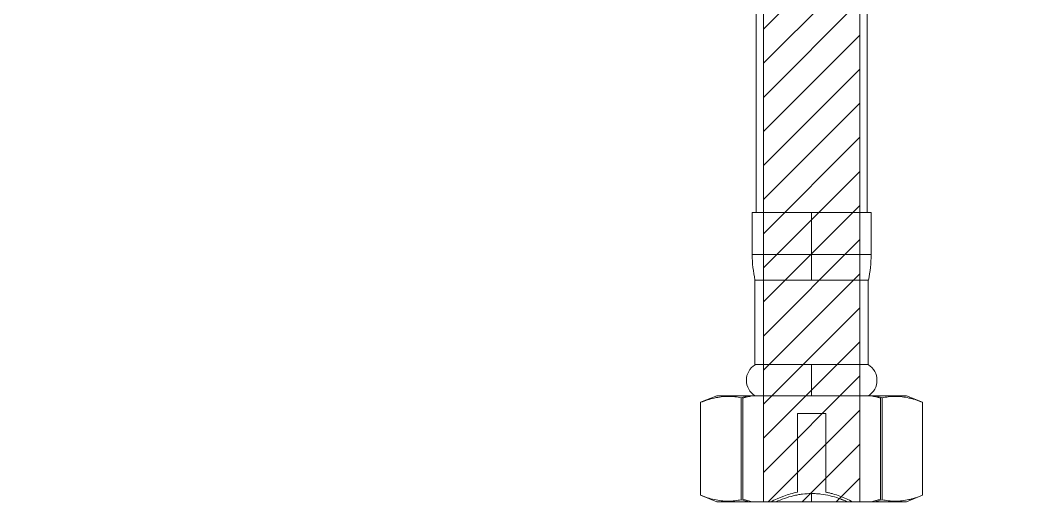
# Model space of a CAD drawing. Extents: x 13676 to 14719, y -16741 to -16132.
# Drawn here: x 13741.4 to 13846.1, y -16661.7 to -16611.8 of the extents above; entities that cross this region are included whole.
import ezdxf

# ---------------------------------------------------------------- set-up
doc = ezdxf.new("R2010")
doc.units = 0
doc.header["$MEASUREMENT"] = 0
doc.layers.get('0').update_dxf_attribs({"color": 3, "linetype": 'CONTINUOUS'})
doc.layers.add('5', color=2, linetype='CONTINUOUS', lineweight=9)

msp = doc.modelspace()

# ---------------------------------------------------------------- hatches: boundary and pattern name
at = {"layer": '5'}
h = msp.add_hatch(dxfattribs=at)
h.set_pattern_fill('ANSI31', color=10, scale=20)
h.set_pattern_definition([(45, (2654.681, -18.976), (-1.76776695, 1.76776695), [])])
edge = h.paths.add_edge_path()
edge.add_line((13805.92, -16408.14), (13757.92, -16408.14))
edge.add_line((13757.92, -16408.14), (13757.92, -16411.34))
edge.add_line((13757.92, -16411.34), (13758.92, -16411.34))
edge.add_arc((13758.92, -16413.34), 2, 10.6376, 90, ccw=False)
edge.add_line((13760.89, -16412.97), (13762.42, -16421.14))
edge.add_line((13762.42, -16421.14), (13761.42, -16421.14))
edge.add_line((13761.42, -16421.14), (13741.42, -16421.14))
edge.add_line((13741.42, -16421.14), (13741.42, -16426.34))
edge.add_line((13741.42, -16426.34), (13742.43, -16426.34))
edge.add_line((13742.43, -16426.34), (13745.85, -16426.34))
edge.add_line((13745.85, -16426.34), (13746.68, -16426.34))
edge.add_line((13746.68, -16426.34), (13748.18, -16426.34))
edge.add_line((13748.18, -16426.34), (13748.18, -16431.34))
edge.add_line((13748.18, -16431.34), (13746.68, -16431.34))
edge.add_line((13746.68, -16431.34), (13746.68, -16433.34))
edge.add_line((13746.68, -16433.34), (13746.18, -16433.34))
edge.add_line((13746.18, -16433.34), (13744.98, -16433.34))
edge.add_line((13744.98, -16433.34), (13744.98, -16443.34))
edge.add_line((13744.98, -16443.34), (13759.02, -16443.34))
edge.add_line((13759.02, -16443.34), (13759.02, -16433.34))
edge.add_line((13759.02, -16433.34), (13758.23, -16433.34))
edge.add_line((13758.23, -16433.34), (13757.67, -16433.34))
edge.add_line((13757.67, -16433.34), (13757.17, -16433.34))
edge.add_line((13757.17, -16433.34), (13757.17, -16431.34))
edge.add_line((13757.17, -16431.34), (13755.67, -16431.34))
edge.add_line((13755.67, -16431.34), (13755.67, -16426.34))
edge.add_line((13755.67, -16426.34), (13757.17, -16426.34))
edge.add_line((13757.17, -16426.34), (13757.92, -16426.34))
edge.add_line((13757.92, -16426.34), (13761.42, -16426.34))
edge.add_line((13761.42, -16426.34), (13762.42, -16426.34))
edge.add_arc((13762.42, -16428.34), 2, 0, 90, ccw=False)
edge.add_line((13764.42, -16428.34), (13764.42, -16431.04))
edge.add_spline(control_points=[(13764.42, -16431.04), (13765.42, -16430.96), (13766.92, -16430.85), (13768.41, -16430.76), (13769.41, -16430.71), (13769.91, -16430.69), (13771.41, -16430.63), (13772.41, -16430.59), (13774.41, -16430.55), (13775.41, -16430.54), (13776.41, -16430.54)], knot_values=[0, 0, 0, 0, 0.25, 0.375, 0.375, 0.5, 0.5, 0.75, 0.75, 1, 1, 1, 1], degree=3, periodic=0)
edge.add_spline(control_points=[(13791.92, -16430.54), (13786.75, -16430.54), (13781.58, -16430.54), (13776.41, -16430.54)], knot_values=[0, 0, 0, 0, 1, 1, 1, 1], degree=3, periodic=0)
edge.add_spline(control_points=[(13807.73, -16442.34), (13807.73, -16442.12), (13807.71, -16441.67), (13807.65, -16441.22), (13807.57, -16440.78), (13807.52, -16440.56), (13807.44, -16440.23), (13807.39, -16440.07), (13807.34, -16439.91), (13807.3, -16439.8), (13807.28, -16439.75), (13807.19, -16439.48), (13807.11, -16439.27), (13806.92, -16438.86), (13806.83, -16438.66), (13806.61, -16438.26), (13806.5, -16438.06), (13806.32, -16437.78), (13806.26, -16437.68), (13806.14, -16437.5), (13806.07, -16437.4), (13805.74, -16436.94), (13805.46, -16436.59), (13804.85, -16435.93), (13804.54, -16435.61), (13803.87, -16435.01), (13803.53, -16434.73), (13803.12, -16434.42), (13803.08, -16434.39), (13802.99, -16434.32), (13802.94, -16434.29), (13802.8, -16434.19), (13802.53, -16433.99), (13802.25, -16433.81), (13801.68, -16433.44), (13801.3, -16433.22), (13800.51, -16432.79), (13800.12, -16432.59), (13799.31, -16432.21), (13798.9, -16432.04), (13798.06, -16431.71), (13797.64, -16431.56), (13797.1, -16431.39), (13797, -16431.36), (13796.78, -16431.29), (13796.46, -16431.2), (13796.13, -16431.11), (13795.48, -16430.95), (13795.04, -16430.86), (13794.16, -16430.71), (13793.72, -16430.65), (13793.05, -16430.59), (13792.82, -16430.57), (13792.38, -16430.55), (13792.15, -16430.54), (13791.92, -16430.54)], knot_values=[0, 0, 0, 0, 0.03125, 0.0625, 0.0625, 0.09375, 0.09375, 0.109375, 0.117188, 0.117188, 0.125, 0.125, 0.15625, 0.15625, 0.1875, 0.1875, 0.21875, 0.21875, 0.234375, 0.234375, 0.25, 0.25, 0.3125, 0.3125, 0.375, 0.375, 0.4375, 0.4375, 0.445313, 0.445313, 0.453125, 0.453125, 0.46875, 0.5, 0.5, 0.5625, 0.5625, 0.625, 0.625, 0.6875, 0.6875, 0.75, 0.75, 0.765625, 0.765625, 0.78125, 0.8125, 0.8125, 0.875, 0.875, 0.9375, 0.9375, 0.96875, 0.96875, 1, 1, 1, 1], degree=3, periodic=0)
edge.add_line((13807.73, -16442.34), (13807.73, -16446.34))
edge.add_line((13807.73, -16446.34), (13809.33, -16446.34))
edge.add_line((13809.33, -16446.34), (13809.33, -16446.84))
edge.add_spline(control_points=[(13809.33, -16446.84), (13809.49, -16447.01), (13809.66, -16447.18), (13809.83, -16447.34)], knot_values=[0, 0, 0, 0, 1, 1, 1, 1], degree=3, periodic=0)
edge.add_line((13809.83, -16447.34), (13809.83, -16452.34))
edge.add_line((13809.83, -16452.34), (13818.42, -16452.34))
edge.add_line((13818.42, -16452.34), (13818.42, -16661.73))
edge.add_line((13818.42, -16661.73), (13828.42, -16661.73))
edge.add_line((13828.42, -16661.73), (13828.42, -16452.34))
edge.add_line((13828.42, -16452.34), (13844.02, -16452.34))
edge.add_line((13844.02, -16452.34), (13844.02, -16447.34))
edge.add_spline(control_points=[(13844.02, -16447.34), (13844.19, -16447.18), (13844.36, -16447.01), (13844.52, -16446.84)], knot_values=[0, 0, 0, 0, 1, 1, 1, 1], degree=3, periodic=0)
edge.add_line((13844.52, -16446.84), (13844.52, -16446.34))
edge.add_line((13844.52, -16446.34), (13846.12, -16446.34))
edge.add_line((13846.12, -16446.34), (13846.12, -16423.34))
edge.add_line((13846.12, -16423.34), (13805.92, -16423.34))
edge.add_line((13805.92, -16423.34), (13805.92, -16408.14))

# ---------------------------------------------------------------- linework, layer by layer
at = {"linetype": 'Continuous', "lineweight": 18}
for p, q in [((13829.17, -16619.49), (13829.17, -16476.55)), ((13817.67, -16535.5), (13817.67, -16619.49)), ((13817.67, -16619.49), (13817.67, -16631.73)), ((13829.17, -16631.73), (13829.17, -16619.49)), ((13817.27, -16631.73), (13817.27, -16636.09)), ((13823.42, -16631.73), (13817.27, -16631.73)), ((13823.42, -16631.73), (13829.57, -16631.73)), ((13829.57, -16636.09), (13829.57, -16631.73)), ((13823.42, -16638.73), (13817.55, -16638.73)), ((13817.55, -16638.73), (13817.55, -16647.5)), ((13823.42, -16638.73), (13829.29, -16638.73)), ((13829.29, -16647.5), (13829.29, -16638.73)), ((13823.42, -16647.5), (13817.55, -16647.5)), ((13823.42, -16647.5), (13829.29, -16647.5)), ((13813.59, -16650.73), (13811.92, -16651.41)), ((13816.9, -16650.73), (13813.59, -16650.73)), ((13816.12, -16661.51), (13816.12, -16650.95)), ((13816.29, -16661.47), (13816.29, -16650.99)), ((13816.9, -16650.73), (13829.95, -16650.73)), ((13817.24, -16650.73), (13829.6, -16650.73)), ((13829.95, -16650.73), (13833.25, -16650.73)), ((13830.56, -16650.99), (13830.56, -16661.47)), ((13830.72, -16650.95), (13830.72, -16661.51)), ((13834.92, -16651.41), (13833.25, -16650.73)), ((13811.92, -16651.41), (13811.92, -16651.41)), ((13811.92, -16661.04), (13811.92, -16651.41)), ((13811.92, -16661.04), (13811.92, -16651.41)), ((13834.92, -16661.04), (13834.92, -16651.41)), ((13834.92, -16651.41), (13834.92, -16651.41)), ((13824.89, -16652.58), (13821.96, -16652.58)), ((13821.96, -16652.58), (13821.96, -16660.73)), ((13824.89, -16660.73), (13824.89, -16652.58)), ((13811.92, -16661.04), (13813.59, -16661.73)), ((13811.92, -16661.04), (13811.92, -16661.04)), ((13816.9, -16661.73), (13813.59, -16661.73)), ((13819.16, -16661.73), (13816.9, -16661.73)), ((13819.71, -16661.73), (13817.24, -16661.73)), ((13823.42, -16661.73), (13819.71, -16661.73)), ((13823.42, -16661.73), (13827.14, -16661.73)), ((13829.6, -16661.73), (13827.14, -16661.73)), ((13829.95, -16661.73), (13827.68, -16661.73)), ((13829.95, -16661.73), (13833.25, -16661.73)), ((13833.25, -16661.73), (13834.92, -16661.04)), ((13834.92, -16661.04), (13834.92, -16661.04))]:
    msp.add_line(p, q, dxfattribs=at)
at = {"linetype": 'Continuous', "lineweight": 13}
for p, q in [((13823.42, -16631.73), (13823.42, -16636.09)), ((13823.42, -16636.09), (13817.27, -16636.09)), ((13823.42, -16636.09), (13829.57, -16636.09)), ((13823.42, -16638.73), (13823.42, -16636.09)), ((13823.42, -16650.73), (13823.42, -16647.5)), ((13823.42, -16661.73), (13823.42, -16660.87))]:
    msp.add_line(p, q, dxfattribs=at)
at = {"linetype": 'Continuous', "lineweight": 18}
for centre, radius, start, end in [((13829.86, -16636.09), 12.59, 180, 192.1084), ((13816.99, -16636.09), 12.59, 347.8916, 0), ((13818.56, -16649.12), 1.9, 121.9344, 238.0656), ((13828.29, -16649.12), 1.9, 301.9344, 58.0656)]:
    msp.add_arc(centre, radius, start, end, dxfattribs=at)
for points, knots in [([(13811.92, -16651.41), (13812.16, -16651.32), (13812.4, -16651.23), (13812.87, -16651.08), (13813.1, -16651.02), (13813.57, -16650.91), (13813.81, -16650.87), (13814.28, -16650.81), (13814.52, -16650.8), (13814.99, -16650.8), (13815.23, -16650.81), (13815.69, -16650.86), (13815.91, -16650.9), (13816.12, -16650.95)], [0, 0, 0, 0, 0.168883, 0.168883, 0.337767, 0.337767, 0.50665, 0.50665, 0.675533, 0.675533, 0.844416, 0.844416, 1, 1, 1, 1]), ([(13830.72, -16650.95), (13830.94, -16650.9), (13831.15, -16650.87), (13831.6, -16650.81), (13831.84, -16650.8), (13832.31, -16650.8), (13832.55, -16650.81), (13833.03, -16650.87), (13833.26, -16650.91), (13833.62, -16650.99), (13833.74, -16651.02), (13833.92, -16651.07), (13833.98, -16651.08), (13834.1, -16651.12), (13834.39, -16651.21), (13834.69, -16651.32), (13834.92, -16651.41)], [0, 0, 0, 0, 0.153493, 0.153493, 0.322794, 0.322794, 0.492096, 0.492096, 0.661397, 0.661397, 0.746048, 0.746048, 0.788373, 0.788373, 0.830699, 1, 1, 1, 1]), ([(13821.96, -16660.73), (13821.47, -16660.82), (13821, -16660.96), (13820.41, -16661.18), (13820.3, -16661.22), (13820.07, -16661.31), (13819.95, -16661.36), (13819.61, -16661.51), (13819.39, -16661.62), (13819.16, -16661.73)], [0, 0, 0, 0, 0.5, 0.5, 0.625, 0.625, 0.75, 0.75, 1, 1, 1, 1]), ([(13827.68, -16661.73), (13827.46, -16661.62), (13827.24, -16661.51), (13826.79, -16661.32), (13826.56, -16661.22), (13826.1, -16661.05), (13825.86, -16660.97), (13825.56, -16660.89), (13825.5, -16660.87), (13825.38, -16660.84), (13825.19, -16660.79), (13825.01, -16660.75), (13824.89, -16660.73)], [0, 0, 0, 0, 0.25, 0.25, 0.5, 0.5, 0.75, 0.75, 0.8125, 0.8125, 0.875, 1, 1, 1, 1]), ([(13811.92, -16661.04), (13812.16, -16661.14), (13812.4, -16661.22), (13812.87, -16661.38), (13813.1, -16661.44), (13813.57, -16661.55), (13813.81, -16661.59), (13814.28, -16661.64), (13814.52, -16661.66), (13814.99, -16661.66), (13815.23, -16661.65), (13815.69, -16661.59), (13815.91, -16661.56), (13816.12, -16661.51)], [0, 0, 0, 0, 0.168883, 0.168883, 0.337767, 0.337767, 0.50665, 0.50665, 0.675533, 0.675533, 0.844416, 0.844416, 1, 1, 1, 1]), ([(13823.42, -16660.87), (13823.1, -16660.87), (13822.78, -16660.89), (13822.38, -16660.94), (13822.3, -16660.95), (13822.14, -16660.98), (13821.91, -16661.02), (13821.67, -16661.07), (13821.21, -16661.18), (13820.9, -16661.27), (13820.3, -16661.48), (13820, -16661.6), (13819.71, -16661.73)], [0, 0, 0, 0, 0.25, 0.25, 0.3125, 0.3125, 0.375, 0.5, 0.5, 0.75, 0.75, 1, 1, 1, 1]), ([(13827.14, -16661.73), (13826.99, -16661.66), (13826.85, -16661.6), (13826.66, -16661.53), (13826.62, -16661.51), (13826.55, -16661.49), (13826.51, -16661.47), (13826.4, -16661.43), (13826.02, -16661.29), (13825.63, -16661.18), (13825.02, -16661.03), (13824.7, -16660.97), (13824.23, -16660.91), (13824.07, -16660.9), (13823.83, -16660.88), (13823.71, -16660.88), (13823.59, -16660.87), (13823.51, -16660.87), (13823.47, -16660.87), (13823.42, -16660.87)], [0, 0, 0, 0, 0.125, 0.125, 0.15625, 0.15625, 0.1875, 0.1875, 0.25, 0.5, 0.5, 0.75, 0.75, 0.875, 0.875, 0.9375, 0.96875, 0.96875, 1, 1, 1, 1]), ([(13830.72, -16661.51), (13830.94, -16661.56), (13831.15, -16661.59), (13831.6, -16661.64), (13831.84, -16661.66), (13832.31, -16661.66), (13832.55, -16661.65), (13833.03, -16661.59), (13833.26, -16661.55), (13833.62, -16661.47), (13833.74, -16661.44), (13833.92, -16661.39), (13833.98, -16661.37), (13834.1, -16661.34), (13834.39, -16661.25), (13834.69, -16661.14), (13834.92, -16661.04)], [0, 0, 0, 0, 0.153493, 0.153493, 0.322794, 0.322794, 0.492096, 0.492096, 0.661397, 0.661397, 0.746048, 0.746048, 0.788373, 0.788373, 0.830699, 1, 1, 1, 1])]:
    msp.add_open_spline(points, degree=3, knots=knots, dxfattribs=at)
for points in [[(13816.12, -16650.95), (13816.38, -16650.87), (13816.64, -16650.8), (13816.9, -16650.73)], [(13816.29, -16650.99), (13816.61, -16650.9), (13816.93, -16650.81), (13817.24, -16650.73)], [(13829.6, -16650.73), (13829.92, -16650.81), (13830.24, -16650.9), (13830.56, -16650.99)], [(13829.95, -16650.73), (13830.21, -16650.8), (13830.47, -16650.87), (13830.72, -16650.95)], [(13816.9, -16661.73), (13816.64, -16661.66), (13816.38, -16661.58), (13816.12, -16661.51)], [(13817.24, -16661.73), (13816.93, -16661.65), (13816.61, -16661.56), (13816.29, -16661.47)], [(13830.56, -16661.47), (13830.24, -16661.56), (13829.92, -16661.65), (13829.6, -16661.73)], [(13830.72, -16661.51), (13830.47, -16661.58), (13830.21, -16661.66), (13829.95, -16661.73)]]:
    msp.add_open_spline(points, degree=3, dxfattribs=at)
at = {"layer": '5', "color": 10}
for p, q in [((13818.42, -16452.34), (13818.42, -16661.73)), ((13828.42, -16661.73), (13828.42, -16452.34)), ((13818.42, -16661.73), (13828.42, -16661.73))]:
    msp.add_line(p, q, dxfattribs=at)

doc.saveas('drawing.dxf')
